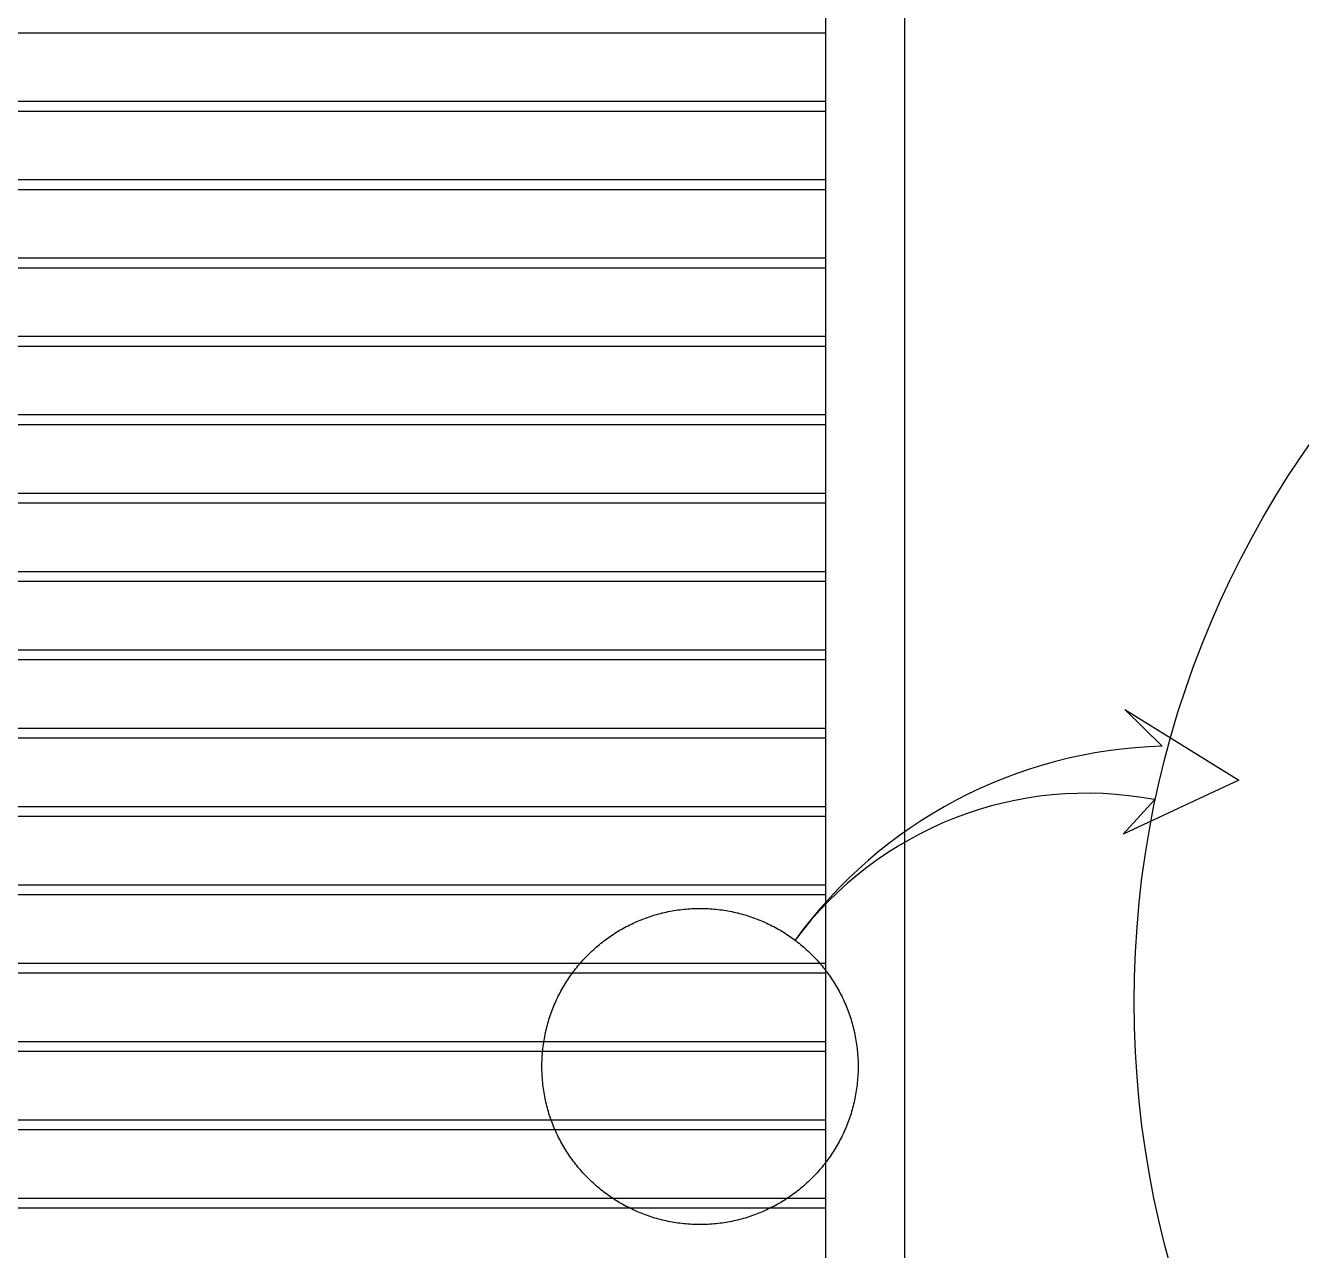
# Model space of a CAD drawing. Extents: x 930 to 96951, y 420 to 531574.
# Drawn here: x 4152 to 5780, y 8561 to 10125 of the extents above; entities that cross this region are included whole.
import ezdxf

# ---------------------------------------------------------------- set-up
doc = ezdxf.new("R2010")
doc.units = 0
doc.header["$LTSCALE"] = 200
doc.header["$MEASUREMENT"] = 0
doc.linetypes.add('HIDDEN', pattern=[0.375, 0.25, -0.125])
doc.layers.get('0').update_dxf_attribs({"linetype": 'CONTINUOUS'})
doc.layers.add('CLOUD', color=3, linetype='CONTINUOUS')

msp = doc.modelspace()

# ---------------------------------------------------------------- linework, layer by layer
for p, q in [((5173.3, 7197.8), (5173.3, 10341.9)), ((5273.6, 10341.9), (5273.6, 7197.8))]:
    msp.add_line(p, q)
at = {"color": 4}
for p, q in [((2373.9, 10115.4), (5173.3, 10115.4)), ((2373.9, 10027.9), (5173.3, 10027.9)), ((2373.9, 10015.4), (5173.3, 10015.4)), ((2377.4, 9927.9), (5173.3, 9927.9)), ((2377.4, 9915.4), (5173.3, 9915.4)), ((2377.4, 9827.9), (5173.3, 9827.9)), ((2377.4, 9815.4), (5173.3, 9815.4)), ((2377.4, 9727.9), (5173.3, 9727.9)), ((2377.4, 9715.4), (5173.3, 9715.4)), ((2377.4, 9627.9), (5173.3, 9627.9)), ((2377.4, 9615.4), (5173.3, 9615.4)), ((2377.4, 9527.9), (5173.3, 9527.9)), ((2377.4, 9515.4), (5173.3, 9515.4)), ((2377.4, 9427.9), (5173.3, 9427.9)), ((2377.4, 9415.4), (5173.3, 9415.4)), ((2377.4, 9327.9), (5173.3, 9327.9)), ((2377.4, 9315.4), (5173.3, 9315.4)), ((2377.4, 9227.9), (5173.3, 9227.9)), ((2377.4, 9215.4), (5173.3, 9215.4)), ((2377.4, 9127.9), (5173.3, 9127.9)), ((2377.4, 9115.4), (5173.3, 9115.4)), ((2377.4, 9027.9), (5173.3, 9027.9)), ((2377.4, 9015.4), (5173.3, 9015.4)), ((2377.4, 8927.9), (5173.3, 8927.9)), ((2377.4, 8915.4), (5173.3, 8915.4)), ((2377.4, 8827.9), (5173.3, 8827.9)), ((2377.4, 8815.4), (5173.3, 8815.4)), ((2377.4, 8727.9), (5173.3, 8727.9)), ((2377.4, 8715.4), (5173.3, 8715.4)), ((2377.4, 8627.9), (5173.3, 8627.9)), ((2377.4, 8615.4), (5173.3, 8615.4))]:
    msp.add_line(p, q, dxfattribs=at)
at = {"layer": 'CLOUD'}
for p, q in [((5602.4, 9204.6), (5554.7, 9251.4)), ((5554.7, 9251.4), (5700.3, 9161.3)), ((5700.3, 9161.3), (5552.6, 9092.3)), ((5552.6, 9092.3), (5592.4, 9136.4))]:
    msp.add_line(p, q, dxfattribs=at)
at = {"layer": 'CLOUD', "color": 0}
msp.add_circle((6809.9, 8878.2), 1243.3, dxfattribs=at)
at = {"layer": 'CLOUD', "color": 7, "linetype": 'HIDDEN', "ltscale": 70}
msp.add_circle((5012.5, 8795.8), 201.8, dxfattribs=at)
at = {"layer": 'CLOUD'}
for centre, radius, start, end in [((5618.3, 8607.6), 597.2, 91.5199, 144.1995), ((5505.9, 8682.1), 462.5, 79.2141, 143.5365)]:
    msp.add_arc(centre, radius, start, end, dxfattribs=at)

doc.saveas('drawing.dxf')
